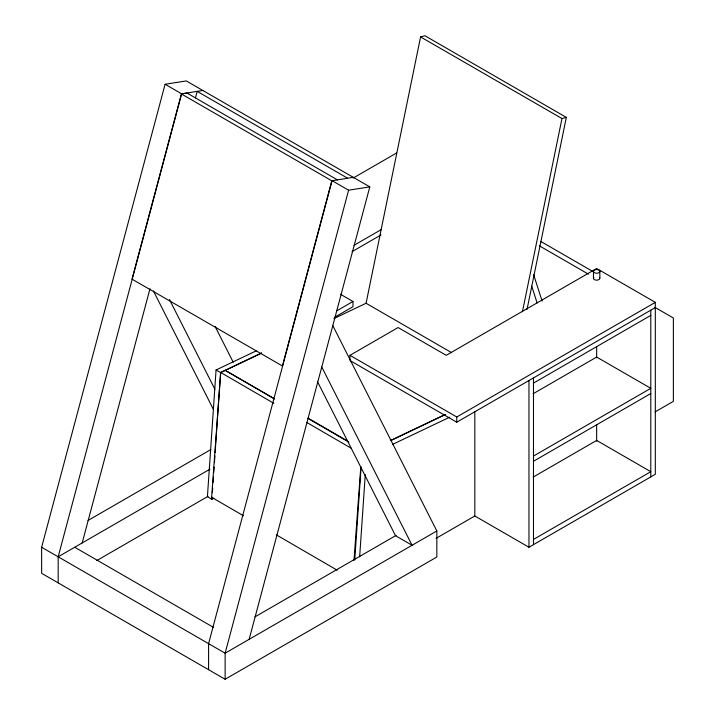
<?xml version="1.0" encoding="UTF-8"?>
<svg xmlns="http://www.w3.org/2000/svg" width="715" height="715" viewBox="0 0 715 715"><rect width="100%" height="100%" fill="white"/><g stroke="black" fill="none" stroke-linecap="round" stroke-linejoin="round"><path stroke-width="1.07" d="M256.193 350.868L216.064 369.977L207.422 496.684L211.926 499.293L213.865 498.176M211.926 499.293L212.078 497.068M212.382 492.617L212.686 488.175M213.07 482.616L213.445 477.057M213.749 472.615L214.134 467.056M214.437 462.614L214.893 455.938M215.117 452.604L220.578 372.578L261.708 352.995M354.765 559.8L361.057 467.547M359.654 556.851L365.267 474.599M261.44 353.103L220.712 372.488L211.631 497.283L243.502 515.783M353.997 560.363L360.825 466.493M333.878 318.595L366.08 303.258L420.581 36.921L424.933 35.75L566.325 117.385L527.018 309.497M522.433 311.758L561.972 118.547L566.325 117.385M332.797 325.62L436.838 530.968L436.838 557.021L225.127 679.25L41.631 573.314L41.631 547.261L165.102 84.263L186.302 80.929L369.798 186.874L249.142 639.335M337.462 179.903L187.053 93.066L181.404 93.96L132.016 279.154L282.416 365.991L331.805 180.797L353.255 177.32M58.174 582.859L58.174 556.806L181.646 93.817L202.846 90.483M195.472 97.83L197.197 91.377L347.597 178.205M82.189 542.944L149.989 288.708M369.798 186.874L348.598 190.199L225.127 653.197L225.127 679.25M353.228 178.026L396.602 152.983M354.023 245.308L381.024 229.721M352.066 251.644L381.024 234.931M336.613 310.936L352.978 301.48L352.978 306.69L334.692 317.254M349.975 359.493L349.975 355.328L398.103 327.533L446.24 355.328L596.659 268.483L655.315 302.356L655.315 474.304L528.966 547.252L474.823 515.989L474.823 411.5M88.034 520.466L210.809 449.583M58.174 556.806L209.951 469.183M96.847 560.533L208.02 496.353M349.975 355.328L456.769 416.988L655.315 302.356M349.975 360.539L456.769 422.199L655.315 307.566M533.479 383.115L650.802 315.378M533.184 393.706L596.659 357.062L650.802 388.325L533.479 456.063M254.987 616.857L396.128 535.365M533.479 461.273L650.802 393.536M436.838 530.968L225.127 653.197L41.631 547.261M533.184 477.075L596.659 440.431L650.802 471.694L533.479 539.432M436.052 538.368L474.671 516.069M655.074 411.911L673.369 401.356L673.369 317.987L655.074 307.423M390.756 440.485L445.088 414.602M391.06 440.36L445.231 414.566M392.562 444.399L449.744 417.176M420.581 36.921L561.972 118.547M540.933 241.527L592.869 271.512M539.307 245.79L588.356 274.113M165.102 84.263L181.646 93.817M348.598 190.199L332.055 180.654L208.583 643.643L208.583 669.696M181.404 93.96L331.805 180.797M366.08 303.258L451.683 352.683M340.465 294.258L352.978 301.48M274.274 398.675L225.225 370.352L274.471 398.943M307.942 418.114L347.374 440.878M216.064 369.977L220.578 372.578M74.726 547.261L213.562 627.413M308.272 418.57L348.84 442.12M220.712 372.488L273.827 403.323M306.663 422.386L351.092 448.18M276.33 534.847L337.176 570.168M321.759 367.01L412.072 545.268L395.529 535.714L317.326 381.363M215.108 326.451L233.197 362.165M169.437 299.505L214.849 389.13M153.403 290.942L213.436 409.454M533.631 274.667L542.122 301.069M531.701 286.107L537.144 302.999M650.802 310.167L650.802 476.905M599.849 271.396A3.191 1.841 0 0 1 595.059 272.987A3.191 1.841 0 0 1 595.059 269.796A3.191 1.841 0 0 1 599.849 271.396L599.849 278.064M596.659 346.712L596.659 357.831M596.659 424.522L596.659 441.2M593.468 271.396L593.468 278.064M533.479 377.904L533.479 544.642M528.966 380.514L528.966 547.252M456.769 416.988L456.769 422.199M599.42 277.384A3.191 1.841 0 0 1 596.659 280.155A3.191 1.841 0 0 1 593.897 277.384"/></g></svg>
